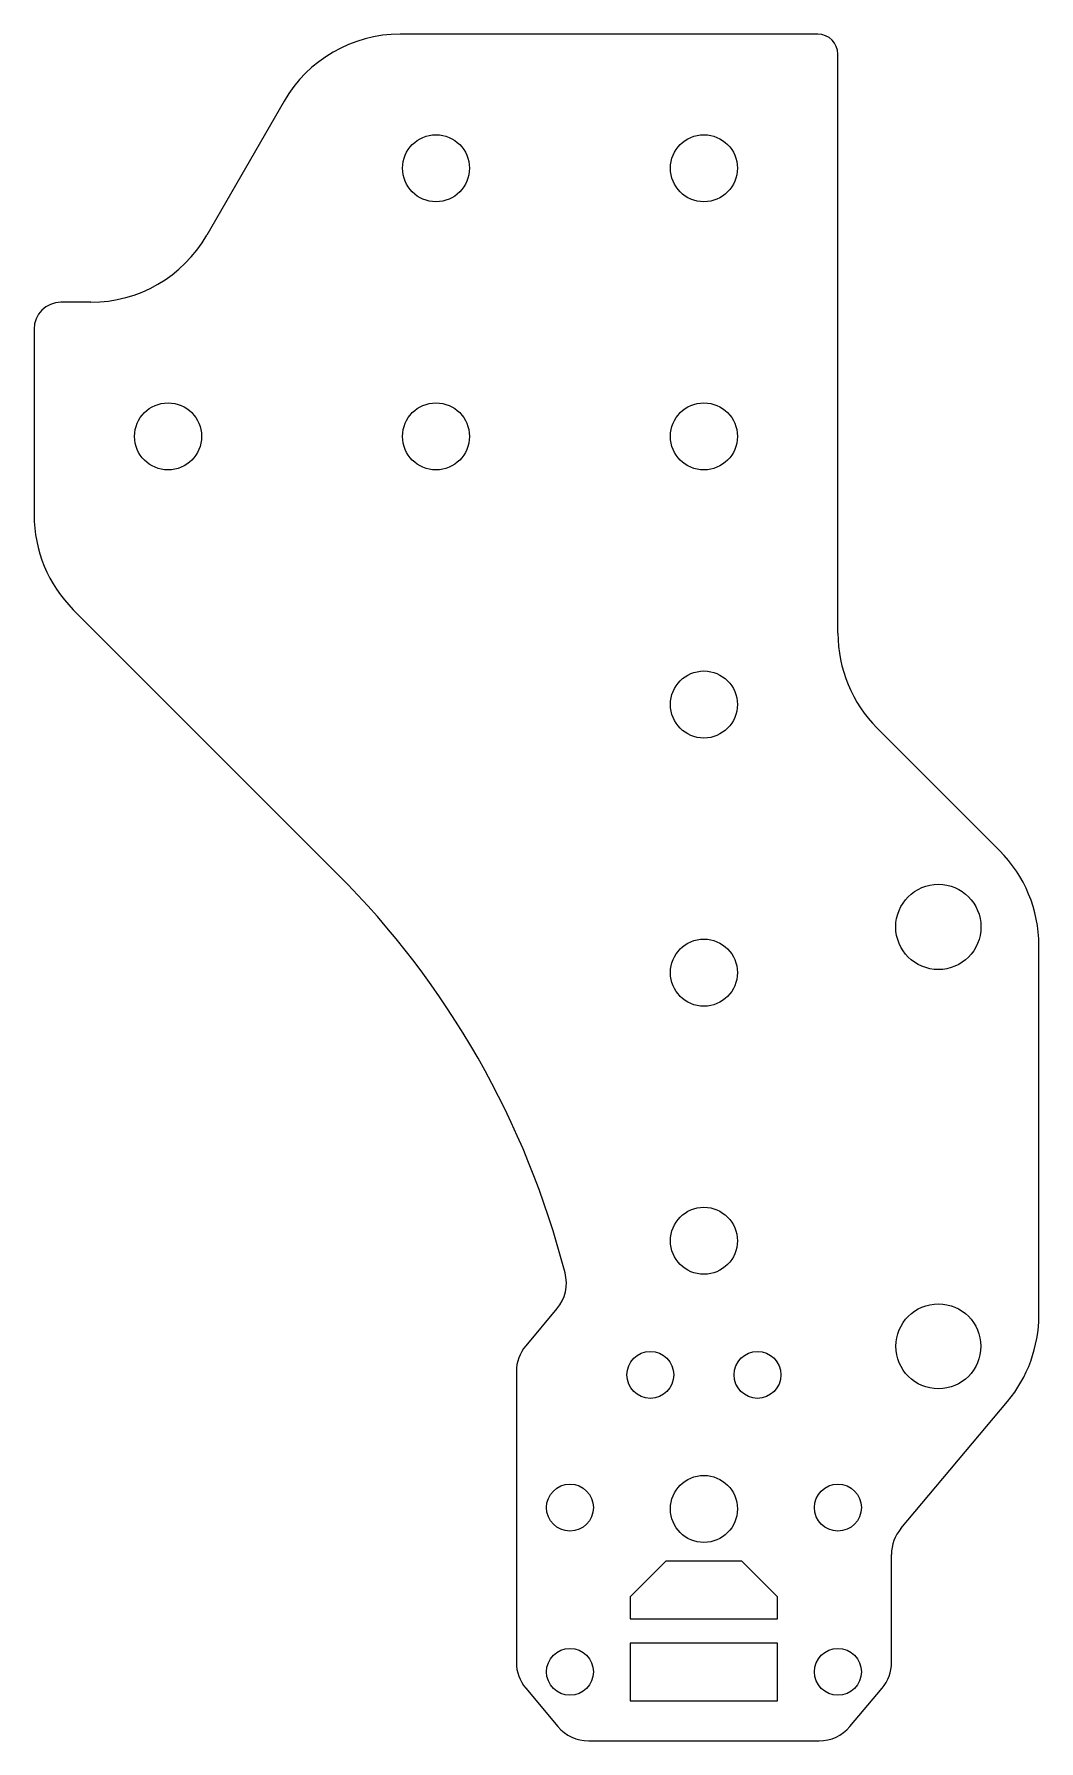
# Model space of a CAD drawing. Extents: x -415 to -340, y -182 to -55.
import ezdxf

# ---------------------------------------------------------------- set-up
doc = ezdxf.new("R2010")
doc.units = 0
doc.layers.get('0').update_dxf_attribs({"linetype": 'CONTINUOUS'})

msp = doc.modelspace()

# ---------------------------------------------------------------- linework, layer by layer
for p, q in [((-356.99, -55.1), (-388.17, -55.1)), ((-356.99, -55.1), (-388.17, -55.1)), ((-355.49, -99.79), (-355.49, -56.6)), ((-355.49, -99.79), (-355.49, -56.6)), ((-396.83, -60.1), (-402.6, -70.1)), ((-396.83, -60.1), (-402.6, -70.1)), ((-411.26, -75.1), (-413.49, -75.1)), ((-411.26, -75.1), (-413.49, -75.1)), ((-415.49, -77.1), (-415.49, -90.96)), ((-415.49, -77.1), (-415.49, -90.96)), ((-412.56, -98.03), (-392.84, -117.75)), ((-412.56, -98.03), (-392.84, -117.75)), ((-343.42, -116), (-352.56, -106.86)), ((-343.42, -116), (-352.56, -106.86)), ((-340.49, -150.65), (-340.49, -123.07)), ((-340.49, -150.65), (-340.49, -123.07)), ((-376.46, -150.16), (-378.79, -152.93)), ((-376.46, -150.16), (-378.79, -152.93)), ((-379.49, -154.86), (-379.49, -176.54)), ((-379.49, -154.86), (-379.49, -176.54)), ((-350.79, -166.56), (-342.83, -157.08)), ((-350.79, -166.56), (-342.83, -157.08)), ((-351.49, -176.54), (-351.49, -168.49)), ((-351.49, -176.54), (-351.49, -168.49)), ((-378.79, -178.47), (-376.39, -181.33)), ((-378.79, -178.47), (-376.39, -181.33)), ((-354.59, -181.33), (-352.19, -178.47)), ((-354.59, -181.33), (-352.19, -178.47)), ((-374.09, -182.4), (-356.89, -182.4)), ((-374.09, -182.4), (-356.89, -182.4))]:
    msp.add_line(p, q)
for points in [[(-368.33, -169), (-370.99, -171.66), (-370.99, -173.3), (-359.99, -173.3), (-359.99, -171.66), (-362.65, -169)], [(-368.33, -169), (-370.99, -171.66), (-370.99, -173.3), (-359.99, -173.3), (-359.99, -171.66), (-362.65, -169)], [(-370.99, -179.4), (-359.99, -179.4), (-359.99, -175.1), (-370.99, -175.1)], [(-370.99, -179.4), (-359.99, -179.4), (-359.99, -175.1), (-370.99, -175.1)]]:
    msp.add_lwpolyline(points, close=True)
for centre, radius in [((-385.49, -65.1), 2.5), ((-385.49, -65.1), 2.5), ((-365.49, -65.1), 2.5), ((-365.49, -65.1), 2.5), ((-405.49, -85.1), 2.5), ((-405.49, -85.1), 2.5), ((-385.49, -85.1), 2.5), ((-385.49, -85.1), 2.5), ((-365.49, -85.1), 2.5), ((-365.49, -85.1), 2.5), ((-365.49, -105.1), 2.5), ((-365.49, -105.1), 2.5), ((-347.99, -121.69), 3.18), ((-347.99, -121.69), 3.18), ((-365.49, -125.1), 2.5), ((-365.49, -125.1), 2.5), ((-365.49, -145.1), 2.5), ((-365.49, -145.1), 2.5), ((-347.99, -152.97), 3.17), ((-347.99, -152.97), 3.17), ((-369.49, -155.1), 1.75), ((-369.49, -155.1), 1.75), ((-361.49, -155.1), 1.75), ((-361.49, -155.1), 1.75), ((-365.49, -165.1), 2.5), ((-365.49, -165.1), 2.5), ((-375.49, -165), 1.75), ((-375.49, -165), 1.75), ((-355.49, -165), 1.75), ((-355.49, -165), 1.75), ((-375.49, -177.25), 1.75), ((-375.49, -177.25), 1.75), ((-355.49, -177.25), 1.75), ((-355.49, -177.25), 1.75)]:
    msp.add_circle(centre, radius)
for centre, radius, start, end in [((-388.17, -65.1), 10, 90, 150), ((-388.17, -65.1), 10, 90, 150), ((-356.99, -56.6), 1.5, 0, 90), ((-356.99, -56.6), 1.5, 0, 90), ((-411.26, -65.1), 10, 270, 330), ((-411.26, -65.1), 10, 270, 330), ((-413.49, -77.1), 2, 90, 180), ((-413.49, -77.1), 2, 90, 180), ((-405.49, -90.96), 10, 180, 225), ((-405.49, -90.96), 10, 180, 225), ((-345.49, -99.79), 10, 180, 225), ((-345.49, -99.79), 10, 180, 225), ((-350.49, -123.07), 10, 0, 45), ((-350.49, -123.07), 10, 0, 45), ((-438.8, -163.71), 65, 14.4517, 45), ((-438.8, -163.71), 65, 14.4517, 45), ((-378.76, -148.24), 3, -40, 14.4517), ((-378.76, -148.24), 3, -40, 14.4517), ((-350.49, -150.65), 10, 320, 360), ((-350.49, -150.65), 10, 320, 360), ((-376.49, -154.86), 3, 140, 180), ((-376.49, -154.86), 3, 140, 180), ((-348.49, -168.49), 3, 140, 179.9999), ((-348.49, -168.49), 3, 140, 179.9999), ((-376.49, -176.54), 3, 180, 220), ((-376.49, -176.54), 3, 180, 220), ((-354.49, -176.54), 3, -39.9999, 0), ((-354.49, -176.54), 3, -39.9999, 0), ((-374.09, -179.4), 3, 220, 270), ((-374.09, -179.4), 3, 220, 270), ((-356.89, -179.4), 3, 270, 320), ((-356.89, -179.4), 3, 270, 320)]:
    msp.add_arc(centre, radius, start, end)

doc.saveas('drawing.dxf')
